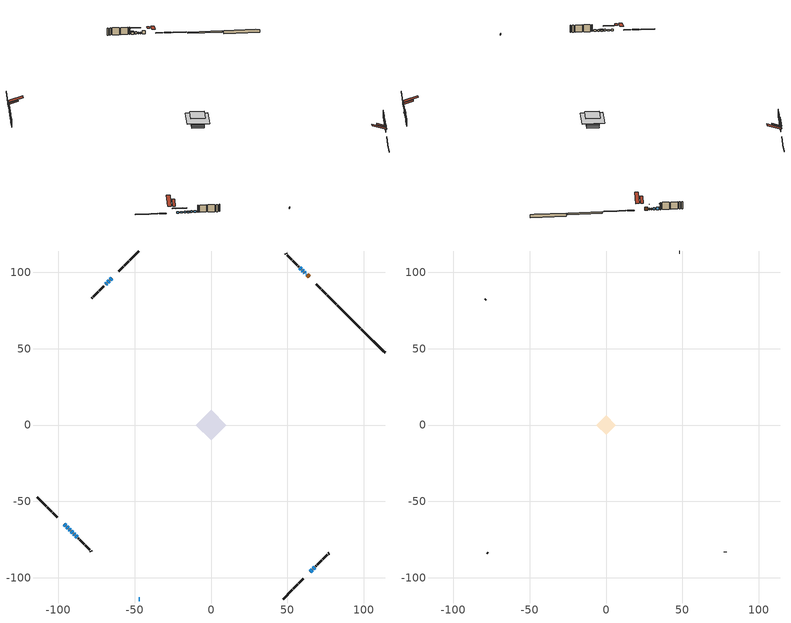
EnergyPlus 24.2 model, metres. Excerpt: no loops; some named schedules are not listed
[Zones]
conditioned space
 floor outside (Floor1 construction): -1.75,0 0,1.75 1.75,0 0,-1.75 z0.36
 floor adiabatic (Floor3 construction): -5.25,0 0,5.25 5.25,0 0,-5.25 z0.36
 floor adiabatic (AdiabaticFloorConstruction): -9.86,0 0,9.86 9.86,0 0,-9.86 z2.8
 floor foundation (Slab1 construction): -5.23,0 0,5.23 5.23,0 0,-5.23 z-1.83
 floor foundation (Slab2 construction): -5.25,0 0,5.25 5.25,0 0,-5.25 z-0.65
 wall outside (RimJoist1 construction): 47.18,-113.9 53.19,-107.89 / -113.9,-47.18 -107.89,-53.19 / -47.18,113.9 -53.19,107.89 / 82.12,78.95 76.11,84.96 z0.36:0.66
 wall outside (RimJoist2 construction): 53.84,-107.23 56.77,-104.31 / -107.23,-53.84 -104.31,-56.77 / -53.84,107.23 -56.77,104.31 / 75.46,85.62 72.53,88.54 z0.36:0.66
 wall outside (RimJoist3 construction): 57.42,-103.65 60.47,-100.6 / -103.65,-57.42 -100.6,-60.47 / -57.42,103.65 -60.47,100.6 / 71.88,89.2 68.83,92.25 z0.36:0.66
 wall outside (AdiabaticWallConstruction 1): 64.18,96.89 62.87,98.21 z0.36:2.39
 wall outside (AdiabaticWallConstruction): 62.21,98.87 62.14,98.93 / -92.74,-68.33 -92.06,-69.02 / -89.78,-71.3 -89.17,-71.91 / -47.18,-113.9 -46.7,-113.9 / 61.49,99.59 61.13,99.95 / -88.51,-72.56 -87.52,-73.55 / -68.17,92.9 -68.82,92.26 z0.36:1.58; -65.12,95.96 -65.96,95.11 z0.36:1.5; 65.12,-95.96 66.21,-94.86 / -94.5,-66.58 -93.4,-67.68 / 66.87,-94.21 67.96,-93.11 / -91.4,-69.67 -90.43,-70.65 z0.36:1.12; -95.96,-65.12 -95.15,-65.93 z0.36:1.28; -66.62,94.46 -67.52,93.56 z0.36:0.69; 60.47,100.6 59.82,101.25 z0.36:1.89; 59.17,101.91 58.09,102.99 z0.36:1.88
 wall outside (Wall1 construction): 68.62,-92.46 68.85,-92.23 / -86.87,-74.21 -86.64,-74.44 / -69.48,91.6 -69.71,91.37 / 57.43,103.64 57.21,103.87 z0.36:5.24
 wall outside (Wall2 construction): 69.51,-91.57 72.44,-88.63 / -85.98,-75.09 -83.05,-78.03 / -70.36,90.71 -73.3,87.78 / 56.55,104.53 53.61,107.46 z0.36:5.24
 wall outside (Wall3 construction): 73.1,-87.98 76.14,-84.93 / -82.39,-78.69 -79.35,-81.73 / -73.96,87.12 -77,84.08 / 52.96,108.12 49.91,111.16 z0.36:5.24
 wall outside (Wall4 construction): 76.8,-84.28 77.26,-83.82 / -78.69,-82.39 -78.23,-82.85 / -77.66,83.42 -78.11,82.96 / 49.26,111.82 48.8,112.28 z0.36:5.24
 wall foundation (FoundationWall1 construction): 98.31,62.77,-1.83 98.31,62.77,0.36 112.34,48.74,0.36 112.34,48.74,0.17 113.9,47.18,0.17 113.9,47.18,-1.83
 wall foundation (FoundationWall2 construction): 97.65,63.43 82.78,78.3 z-0.65:0.23
 window (WindowConstruction 12): 62.21,98.87 62.15,98.93 z0.36:1.58
 window (WindowConstruction 3): -65.12,95.96 -65.96,95.11 z0.36:1.5
 window (WindowConstruction 4): 65.12,-95.96 66.21,-94.86 z0.36:1.12
 window (WindowConstruction 5): -95.96,-65.12 -95.15,-65.93 z0.36:1.27
 window (WindowConstruction 6): -94.49,-66.58 -93.4,-67.68 z0.36:1.12
 window (WindowConstruction 7): -92.74,-68.33 -92.06,-69.02 z0.36:1.58
 window (WindowConstruction 8): 66.87,-94.21 67.96,-93.11 z0.36:1.12
 window (WindowConstruction 9): -91.4,-69.68 -90.43,-70.65 z0.36:1.12
 window (WindowConstruction 10): -89.77,-71.3 -89.17,-71.91 z0.36:1.58
 window (WindowConstruction 11): -47.18,-113.9 -46.7,-113.9 z0.36:1.58
 window (WindowConstruction 15): -66.62,94.46 -67.52,93.56 z0.36:0.69
 window (WindowConstruction 13): 61.49,99.59 61.13,99.95 z0.36:1.58
 window (WindowConstruction 14): -88.51,-72.57 -87.53,-73.55 z0.36:1.58
 window (WindowConstruction): 60.47,100.6 59.83,101.25 z0.36:1.88
 window (WindowConstruction 1): 59.17,101.91 58.09,102.99 z0.36:1.88
 window (WindowConstruction 2): -68.17,92.9 -68.82,92.26 z0.36:1.58
 door (Door): 64.18,96.89 62.87,98.21 z0.36:2.39
 ceiling adiabatic (AdiabaticFloorConstruction): 0,-9.86 9.86,0 0,9.86 -9.86,0 z2.8
 roof outside (Roof2 construction): 64.46,-96.62,5.24 60.51,-92.67,7.1 59.47,-93.71,7.1 63.42,-97.66,5.24; -96.62,-64.46,5.24 -92.67,-60.51,7.1 -93.71,-59.47,7.1 -97.66,-63.42,5.24; -64.46,96.62,5.24 -60.51,92.67,7.1 -59.47,93.71,7.1 -63.42,97.66,5.24; 64.84,96.24,5.24 60.89,92.29,7.1 61.93,91.25,7.1 65.88,95.2,5.24
attic - vented
 floor to conditioned space (Floor2 construction Reversed): -6.36,0 0,6.36 6.36,0 0,-6.36 z5.24
 wall outside (Wall5 construction): 77.92,-83.16 78.22,-82.86 / -77.57,-83.5 -77.27,-83.81 / -78.77,82.31 -79.08,82 / 48.14,112.94 47.84,113.24 z0.36:5.24
 roof outside (Roof1 construction): 62.76,-98.31,5.24 56.57,-92.12,8.16 54.94,-93.75,8.16 61.13,-99.95,5.24; -98.31,-62.76,5.24 -92.12,-56.57,8.16 -93.75,-54.94,8.16 -99.95,-61.13,5.24; -62.76,98.31,5.24 -56.57,92.12,8.16 -54.94,93.75,8.16 -61.13,99.95,5.24; 66.54,94.54,5.24 60.34,88.34,8.16 61.98,86.71,8.16 68.17,92.91,5.24
shading: -67.83,93.25 -63.25,97.83 -63.54,98.12 -68.12,93.54 z4.14; 68.08,-93 63.25,-97.83 63.54,-98.12 68.37,-93.29 z3.76; -93.28,-67.79 -97.83,-63.25 -98.12,-63.54 -93.58,-68.08 z3.91; -91.53,-69.54 -96.36,-64.72 -96.65,-65.01 -91.82,-69.83 z3.76; 68.11,-92.97 66.73,-94.35 67.02,-94.64 68.4,-93.26 z1.32; -90.29,-70.79 -91.54,-69.53 -91.83,-69.82 -90.58,-71.08 z1.32; -71.11,89.97 -63.03,98.05 -63.32,98.34 -71.4,90.26 z5.77; 57.96,103.12 62.34,98.74 62.63,99.03 58.25,103.41 z4.52; 57.95,103.13 59.31,101.77 59.6,102.06 58.24,103.42 z2.09; -70.69,90.39 -66.31,94.77 -66.6,95.06 -70.98,90.68 z4.22
[Building]
Building 1: Terrain=Suburbs
[Site:Location]
Edmonton Intl AP_AB: Latitude {deg}=53.31; Longitude {deg}=-113.58; Time Zone {hr}=-7; Elevation {m}=723; Keep Site Location Information=Yes
[Site:GroundTemperature:Shallow]
-1.56185, -3.61833, -3.78302, -2.80711, 1.11059, 5.01004, 8.39065, 10.5322, 10.7141, 8.97234, 5.67794, 1.89811
[Site:WaterMainsTemperature]
Calculation Method=Schedule; Temperature Schedule=mains temperature schedule
[Material] Roughness=Rough; Thermal Absorptance=0.9
Name | Thickness {m} | Conductivity {W/m-K} | Density {kg/m3} | Specific Heat {J/kg-K} | Solar Absorptance | Visible Absorptance
asphalt or fiberglass shingles | 0.00635 | 0.162714 | 1121.4 | 1465.45 | 0.4 | 0.4
ceiling loosefill ins | 0.169333 | 0.0480833 | 16.02 | 1046.75 | 0.7 | 0.7
ceiling stud and cavity | 0.1397 | 0.554794 | 65.682 | 1177.47 | 0.7 | 0.7
concrete 4.0 in. | 0.1016 | 1.803125 | 2242.8 | 837.4 | 0.7 | 0.7
concrete 8.0 in. | 0.2032 | 1.803125 | 2242.8 | 837.4 | 0.7 | 0.7
door material | 0.04445 | 0.053851 | 512.64 | 1214.23 | 0.7 | 0.7
exterior vertical ins | 0.0457286 | 0.029427 | 32.04 | 1214.23 | 0.7 | 0.7
exterior vertical ins 1 | 0.00139922 | 0.029427 | 32.04 | 1214.23 | 0.7 | 0.7
floor covering | 0.0127 | 0.0433444 | 54.468 | 1339.84 | 0.6 | 0.6
floor covering 1 | 0.0127 | 9.015625 | 54.468 | 1339.84 | 0.6 | 0.6
floor rigid ins; roof rigid ins | 0.051816 | 0.029427 | 32.04 | 1214.23 | 0.7 | 0.7
floor rigid ins 1; wall rigid ins | 0.512978 | 0.029427 | 32.04 | 1214.23 | 0.7 | 0.7
floor stud and cavity | 0.1397 | 0.102213 | 92.3553 | 1139.71 | 0.7 | 0.7
floor stud and cavity 1 | 0.0889 | 0.305614 | 50.32683 | 1063.81 | 0.7 | 0.7
floor stud and cavity 2 | 0.1397 | 1.75129 | 37.0049 | 1207.88 | 0.7 | 0.7
furniture material conditioned space 1 | 0.1524 | 0.115458 | 640.8 | 1214.23 | 0.6 | 0.6
gypsum board | 0.0127 | 0.160291 | 801 | 837.4 | 0.6 | 0.6
gypsum board 1 | 0.0127 | 0.160291 | 801 | 837.4 | 0.7 | 0.7
osb sheathing 0.5 in. | 0.0127 | 0.115458 | 512.64 | 1214.23 | 0.7 | 0.7
osb sheathing 0.75 in. | 0.01905 | 0.115458 | 512.64 | 1214.23 | 0.7 | 0.7
osb sheathing 2.0 in. | 0.0508 | 0.115458 | 512.64 | 1214.23 | 0.7 | 0.7
rim joist stud and cavity | 0.0508 | 0.0314757 | 125.044 | 1163.47 | 0.6 | 0.6
rim joist stud and cavity 1 | 0.0508 | 0.312044 | 50.32683 | 1063.81 | 0.6 | 0.6
roof stud and cavity | 0.2032 | 0.171526 | 78.34581 | 1123.46 | 0.7 | 0.7
wall stud and cavity | 0.1397 | 0.108982 | 139.0536 | 1170.24 | 0.7 | 0.7
wall stud and cavity 1 | 0.1397 | 0.100302 | 139.0536 | 1170.24 | 0.7 | 0.7
wall stud and cavity 2 | 0.1397 | 0.100556 | 139.0536 | 1170.24 | 0.7 | 0.7
wall stud and cavity 3 | 0.1397 | 0.116332 | 139.0536 | 1170.24 | 0.7 | 0.7
wall stud and cavity 4 | 0.0889 | 6.1454 | 50.32683 | 1063.81 | 0.6 | 0.6
wall stud and cavity 5 | 0.0889 | 0.380278 | 52.3479 | 1209.89 | 0.7 | 0.7
wall stud and cavity 6 | 0.0889 | 0.391764 | 83.0341 | 1211.67 | 0.7 | 0.7
wood siding | 0.0254 | 0.102417 | 544.68 | 1172.36 | 0.4 | 0.4
wood siding 1 | 0.00254 | 0.102417 | 544.68 | 1172.36 | 0.4 | 0.4
wood siding 2; wood siding 3; wood siding 4 | 0.0254 | 0.102417 | 544.68 | 1172.36 | 0.7 | 0.7
[WindowMaterial:SimpleGlazingSystem]
Name | U-Factor {W/m2-K} | Solar Heat Gain Coefficient
WindowMaterial | 2.24281 | 0.4
WindowMaterial 1 | 1.97083 | 0.45
WindowMaterial 10 | 3.310274 | 0.62
WindowMaterial 11 | 7.73968 | 0.66
WindowMaterial 2 | 2.26155 | 0.39
WindowMaterial 3 | 2.989467 | 0.56
WindowMaterial 4 | 2.98833 | 0.55
WindowMaterial 5 | 3.00196 | 0.53
WindowMaterial 6 | 2.99685 | 0.53
WindowMaterial 7 | 3.05136 | 0.46
WindowMaterial 8 | 3.273367 | 0.4
WindowMaterial 9 | 3.32901 | 0.54
[Construction]
AdiabaticFloorConstruction: floor stud and cavity 2, floor rigid ins 1, osb sheathing 0.75 in., floor covering
AdiabaticWallConstruction: wood siding 3, wall rigid ins, wall stud and cavity 5, gypsum board
AdiabaticWallConstruction 1: wood siding 4, wall rigid ins, wall stud and cavity 5, gypsum board
Door: door material
Floor1 construction: floor stud and cavity, floor rigid ins, osb sheathing 0.75 in., floor covering
Floor2 construction Reversed: gypsum board, ceiling stud and cavity, ceiling loosefill ins
Floor3 construction: floor stud and cavity 1, floor covering 1
FoundationWall1 construction; FoundationWall2 construction: concrete 8.0 in., gypsum board 1
furniture construction conditioned space 1: furniture material conditioned space 1
PartitionWallConstruction: gypsum board, wall stud and cavity 6, gypsum board
RimJoist1 construction; RimJoist2 construction: wood siding 2, osb sheathing 2.0 in., rim joist stud and cavity
RimJoist3 construction: wood siding 2, rim joist stud and cavity 1
Roof1 construction: asphalt or fiberglass shingles
Roof2 construction: asphalt or fiberglass shingles, roof rigid ins, osb sheathing 0.75 in., roof stud and cavity, gypsum board
Slab1 construction; Slab2 construction: concrete 4.0 in.
Wall1 construction: wood siding, osb sheathing 0.5 in., wall stud and cavity, gypsum board
Wall2 construction: wood siding, osb sheathing 0.5 in., wall stud and cavity 1, gypsum board
Wall3 construction: wood siding, osb sheathing 0.5 in., wall stud and cavity 2, gypsum board
Wall4 construction: wood siding, osb sheathing 0.5 in., wall stud and cavity 3, gypsum board
Wall5 construction: wood siding 1, wall stud and cavity 4
WindowConstruction: WindowMaterial
WindowConstruction 1: WindowMaterial 1
WindowConstruction 10; WindowConstruction 9: WindowMaterial 6
WindowConstruction 11: WindowMaterial 7
WindowConstruction 12: WindowMaterial 8
WindowConstruction 13: WindowMaterial 9
WindowConstruction 14: WindowMaterial 10
WindowConstruction 15: WindowMaterial 11
WindowConstruction 2: WindowMaterial 2
WindowConstruction 3: WindowMaterial 3
WindowConstruction 4; WindowConstruction 6; WindowConstruction 7; WindowConstruction 8: WindowMaterial 4
WindowConstruction 5: WindowMaterial 5
[Zone] Multiplier=1; Part of Total Floor Area=Yes
Name | Volume {m3}
attic - vented | 38.3505
conditioned space | 644.3
[Space]
Name | Zone | Volume {m3}
attic - vented 1 | attic - vented | 38.3505
conditioned space 1 | conditioned space | 644.3
[ZoneInfiltration:EffectiveLeakageArea]
infil attic - vented 1: Zone or Space=attic - vented 1; Schedule=Always On Discrete; Effective Air Leakage Area {cm2}=2813.91; Stack Coefficient=0.00054219; Wind Coefficient=1.57324e-05
[ZoneMixing]
whole house fan mix: Zone or Space=attic - vented; Schedule=Always On Continuous; Design Flow Rate Calculation Method=Flow/Zone; Design Flow Rate {m3/s}=0; Source Zone or Space=conditioned space
[SurfaceProperty:ExposedFoundationPerimeter] Exposed Perimeter Calculation Method=TotalExposedPerimeter
Name | Total Exposed Perimeter {m}
Slab1 | 22.049
Slab2 | 21.031
[InternalMass] Zone or ZoneList=conditioned space; Space or SpaceList=conditioned space 1
Name | Construction | Surface Area {m2}
furniture mass conditioned space 1 | furniture construction conditioned space 1 | 146.3
partition wall mass | PartitionWallConstruction | 310.57
[Lights]
interior lighting: Zone or ZoneList or Space or SpaceList=conditioned space 1; Schedule=interior lighting schedule; Design Level Calculation Method=LightingLevel; Lighting Level {W}=343.2; Return Air Fraction=0; Fraction Radiant=0.6; Fraction Visible=0.2; Fraction Replaceable=1
[People]
occupants: Zone or ZoneList or Space or SpaceList=conditioned space 1; Number of People Schedule=occupants schedule; Number of People Calculation Method=People; Number of People=3; Fraction Radiant=0.314171; Sensible Heat Fraction=0.56303; Activity Level Schedule=occupants activity schedule; Carbon Dioxide Generation Rate {m3/s-W}=0; Enable ASHRAE 55 Comfort Warnings=No; Mean Radiant Temperature Calculation Type=EnclosureAveraged
[ElectricEquipment] Zone or ZoneList or Space or SpaceList=conditioned space 1; Design Level Calculation Method=EquipmentLevel
Name | Schedule | Design Level {W} | Fraction Latent | Fraction Radiant | Fraction Lost
clothes dryer | clothes dryer schedule | 140.772 | 0.015 | 0.081 | 0.85
clothes washer | clothes washer schedule | 32.1985 | 0.03 | 0.162 | 0.7
cooking range | cooking range schedule | 215.147 | 0.08 | 0.432 | 0.2
dishwasher | dishwasher schedule | 66.8632 | 0.3 | 0.18 | 0.4
fridge | fridge schedule | 72.9452 | 0 | 0.6 | 0
mech vent bath fan 0 | mech vent bath fan 0 schedule | 50.2 | 0 | 0 | 1
mech vent bath fan 1 | mech vent bath fan 1 schedule | 50.2 | 0 | 0 | 1
mech vent house fan | mech vent house fan schedule | 0 | 0 | 0 | 1
mech vent house fan cfis | mech vent house fan cfis schedule | 0 | 0 | 0 | 0
mech vent range fan 0 | mech vent range fan 0 schedule | 57 | 0 | 0 | 1
misc plug loads | misc plug loads schedule | 494.7 | 0.045 | 0.513 | 0.1
whole house fan | Always On Discrete | 0 | 0 | 0 | 1
[OtherEquipment] Zone or ZoneList or Space or SpaceList=conditioned space 1; Design Level Calculation Method=EquipmentLevel
Name | Fuel Type | Schedule | Design Level {W} | Fraction Latent | Fraction Radiant | Fraction Lost
clothes dryer 1 | Electricity | clothes dryer schedule | 0 | 0.015 | 0.081 | 0.85
cooking range 1 | Electricity | cooking range schedule | 0 | 0.08 | 0.432 | 0.2
general water use latent | None | general water use schedule | 62.594 | 1 | 0 | 0
general water use sensible | None | general water use schedule | -61.6891 | 0 | 0.6 | 0
mech vent house fan latent load | None | Always On Discrete | 0 | 1 | 0 | 0
mech vent house fan sensible load | None | Always On Discrete | 0 | 0 | 0 | 0
water heater energy adjustment1 | NaturalGas | Always On Discrete | 0.01 | 0 | 0 | 1
[ZoneInfiltration:DesignFlowRate] Zone or ZoneList or Space or SpaceList=conditioned space 1; Schedule=Always On Discrete; Design Flow Rate Calculation Method=Flow/Zone; Design Flow Rate {m3/s}=0
infil flow; natural vent flow; whole house fan flow
[Foundation:Kiva] Initial Indoor Air Temperature {C}=18; Wall Depth Below Slab {m}=0.2032; Custom Block X Position 1 {m}=0.2159; Custom Block Z Position 1 {m}=0
Name | Wall Height Above Grade {m} | Custom Block Material Name 1 | Custom Block Depth 1 {m}
Foundation Kiva 1 | 0.359999 | exterior vertical ins | 2.189988
Foundation Kiva 2 | 0.230002 | exterior vertical ins 1 | 0.879988
[Foundation:Kiva:Settings]
Soil Conductivity {W/m-K}=0.849921; Soil Density {kg/m3}=1842.3; Soil Specific Heat {J/kg-K}=418.7; Ground Solar Absorptivity=0.9; Ground Thermal Absorptivity=0.9; Ground Surface Roughness {m}=0.03; Far-Field Width {m}=40; Deep-Ground Boundary Condition=ZeroFlux; Deep-Ground Depth {m}=40; Minimum Cell Dimension {m}=0.2; Maximum Cell Growth Coefficient=3; Simulation Timestep=Timestep
[Exterior:Lights]
exterior lighting: Schedule=exterior lighting schedule; Design Level {W}=75.6
[Schedule:Constant]
Name | Hourly Value
Always On Continuous; mech vent house fan schedule; mech vent house fan cfis schedule; Always On Discrete | 1
occupants activity schedule | 117.228
fridge schedule | 0
[Schedule:Week:Daily]
interior lighting schedule Week Rule - Jan1-Jan27: interior lighting schedule day, interior lighting schedule day, interior lighting schedule day, interior lighting schedule day, interior lighting schedule day, interior lighting schedule day, interior lighting schedule day, interior lighting schedule default day, interior lighting schedule default day, interior lighting schedule default day, interior lighting schedule default day, interior lighting schedule default day
interior lighting schedule Week Rule - Jan28-Feb3: interior lighting schedule day, interior lighting schedule day, interior lighting schedule day, interior lighting schedule day, interior lighting schedule day 1, interior lighting schedule day 1, interior lighting schedule day 1, interior lighting schedule default day, interior lighting schedule default day, interior lighting schedule default day, interior lighting schedule default day, interior lighting schedule default day
interior lighting schedule Week Rule - Feb4-Feb24: interior lighting schedule day 1, interior lighting schedule day 1, interior lighting schedule day 1, interior lighting schedule day 1, interior lighting schedule day 1, interior lighting schedule day 1, interior lighting schedule day 1, interior lighting schedule default day, interior lighting schedule default day, interior lighting schedule default day, interior lighting schedule default day, interior lighting schedule default day
interior lighting schedule Week Rule - Feb25-Mar3: interior lighting schedule day 1, interior lighting schedule day 1, interior lighting schedule day 1, interior lighting schedule day 1, interior lighting schedule day 2, interior lighting schedule day 2, interior lighting schedule day 2, interior lighting schedule default day, interior lighting schedule default day, interior lighting schedule default day, interior lighting schedule default day, interior lighting schedule default day
interior lighting schedule Week Rule - Mar4-Mar31: interior lighting schedule day 2, interior lighting schedule day 2, interior lighting schedule day 2, interior lighting schedule day 2, interior lighting schedule day 2, interior lighting schedule day 2, interior lighting schedule day 2, interior lighting schedule default day, interior lighting schedule default day, interior lighting schedule default day, interior lighting schedule default day, interior lighting schedule default day
interior lighting schedule Week Rule - Apr1-Apr28: interior lighting schedule day 3, interior lighting schedule day 3, interior lighting schedule day 3, interior lighting schedule day 3, interior lighting schedule day 3, interior lighting schedule day 3, interior lighting schedule day 3, interior lighting schedule default day, interior lighting schedule default day, interior lighting schedule default day, interior lighting schedule default day, interior lighting schedule default day
interior lighting schedule Week Rule - Apr29-May5: interior lighting schedule day 3, interior lighting schedule day 3, interior lighting schedule day 4, interior lighting schedule day 4, interior lighting schedule day 4, interior lighting schedule day 4, interior lighting schedule day 4, interior lighting schedule default day, interior lighting schedule default day, interior lighting schedule default day, interior lighting schedule default day, interior lighting schedule default day
interior lighting schedule Week Rule - May6-May26: interior lighting schedule day 4, interior lighting schedule day 4, interior lighting schedule day 4, interior lighting schedule day 4, interior lighting schedule day 4, interior lighting schedule day 4, interior lighting schedule day 4, interior lighting schedule default day, interior lighting schedule default day, interior lighting schedule default day, interior lighting schedule default day, interior lighting schedule default day
interior lighting schedule Week Rule - May27-Jun2: interior lighting schedule day 4, interior lighting schedule day 4, interior lighting schedule day 4, interior lighting schedule day 4, interior lighting schedule day 4, interior lighting schedule day 5, interior lighting schedule day 5, interior lighting schedule default day, interior lighting schedule default day, interior lighting schedule default day, interior lighting schedule default day, interior lighting schedule default day
interior lighting schedule Week Rule - Jun3-Jun30: interior lighting schedule day 5, interior lighting schedule day 5, interior lighting schedule day 5, interior lighting schedule day 5, interior lighting schedule day 5, interior lighting schedule day 5, interior lighting schedule day 5, interior lighting schedule default day, interior lighting schedule default day, interior lighting schedule default day, interior lighting schedule default day, interior lighting schedule default day
interior lighting schedule Week Rule - Jul1-Jul28: interior lighting schedule day 6, interior lighting schedule day 6, interior lighting schedule day 6, interior lighting schedule day 6, interior lighting schedule day 6, interior lighting schedule day 6, interior lighting schedule day 6, interior lighting schedule default day, interior lighting schedule default day, interior lighting schedule default day, interior lighting schedule default day, interior lighting schedule default day
interior lighting schedule Week Rule - Jul29-Aug4: interior lighting schedule day 6, interior lighting schedule day 6, interior lighting schedule day 6, interior lighting schedule day 7, interior lighting schedule day 7, interior lighting schedule day 7, interior lighting schedule day 7, interior lighting schedule default day, interior lighting schedule default day, interior lighting schedule default day, interior lighting schedule default day, interior lighting schedule default day
interior lighting schedule Week Rule - Aug5-Aug25: interior lighting schedule day 7, interior lighting schedule day 7, interior lighting schedule day 7, interior lighting schedule day 7, interior lighting schedule day 7, interior lighting schedule day 7, interior lighting schedule day 7, interior lighting schedule default day, interior lighting schedule default day, interior lighting schedule default day, interior lighting schedule default day, interior lighting schedule default day
interior lighting schedule Week Rule - Aug26-Sep1: interior lighting schedule day 7, interior lighting schedule day 7, interior lighting schedule day 7, interior lighting schedule day 7, interior lighting schedule day 7, interior lighting schedule day 7, interior lighting schedule day 8, interior lighting schedule default day, interior lighting schedule default day, interior lighting schedule default day, interior lighting schedule default day, interior lighting schedule default day
interior lighting schedule Week Rule - Sep2-Sep29: interior lighting schedule day 8, interior lighting schedule day 8, interior lighting schedule day 8, interior lighting schedule day 8, interior lighting schedule day 8, interior lighting schedule day 8, interior lighting schedule day 8, interior lighting schedule default day, interior lighting schedule default day, interior lighting schedule default day, interior lighting schedule default day, interior lighting schedule default day
interior lighting schedule Week Rule - Sep30-Oct6: interior lighting schedule day 8, interior lighting schedule day 9, interior lighting schedule day 9, interior lighting schedule day 9, interior lighting schedule day 9, interior lighting schedule day 9, interior lighting schedule day 9, interior lighting schedule default day, interior lighting schedule default day, interior lighting schedule default day, interior lighting schedule default day, interior lighting schedule default day
interior lighting schedule Week Rule - Oct7-Oct27: interior lighting schedule day 9, interior lighting schedule day 9, interior lighting schedule day 9, interior lighting schedule day 9, interior lighting schedule day 9, interior lighting schedule day 9, interior lighting schedule day 9, interior lighting schedule default day, interior lighting schedule default day, interior lighting schedule default day, interior lighting schedule default day, interior lighting schedule default day
interior lighting schedule Week Rule - Oct28-Nov3: interior lighting schedule day 9, interior lighting schedule day 9, interior lighting schedule day 9, interior lighting schedule day 9, interior lighting schedule day 10, interior lighting schedule day 10, interior lighting schedule day 10, interior lighting schedule default day, interior lighting schedule default day, interior lighting schedule default day, interior lighting schedule default day, interior lighting schedule default day
interior lighting schedule Week Rule - Nov4-Nov24: interior lighting schedule day 10, interior lighting schedule day 10, interior lighting schedule day 10, interior lighting schedule day 10, interior lighting schedule day 10, interior lighting schedule day 10, interior lighting schedule day 10, interior lighting schedule default day, interior lighting schedule default day, interior lighting schedule default day, interior lighting schedule default day, interior lighting schedule default day
interior lighting schedule Week Rule - Nov25-Dec1: interior lighting schedule day 10, interior lighting schedule day 10, interior lighting schedule day 10, interior lighting schedule day 10, interior lighting schedule day 10, interior lighting schedule day 10, interior lighting schedule day 11, interior lighting schedule default day, interior lighting schedule default day, interior lighting schedule default day, interior lighting schedule default day, interior lighting schedule default day
interior lighting schedule Week Rule - Dec2-Dec31: interior lighting schedule day 11, interior lighting schedule day 11, interior lighting schedule day 11, interior lighting schedule day 11, interior lighting schedule day 11, interior lighting schedule day 11, interior lighting schedule day 11, interior lighting schedule default day, interior lighting schedule default day, interior lighting schedule default day, interior lighting schedule default day, interior lighting schedule default day
occupants schedule Week Rule - Jan1-Dec31: occupants schedule day, occupants schedule day, occupants schedule day, occupants schedule day, occupants schedule day, occupants schedule day, occupants schedule day, occupants schedule default day, occupants schedule default day, occupants schedule default day, occupants schedule default day, occupants schedule default day
clothes dryer schedule Week Rule - Jan1-Dec31: clothes dryer schedule day, clothes dryer schedule day, clothes dryer schedule day, clothes dryer schedule day, clothes dryer schedule day, clothes dryer schedule day, clothes dryer schedule day, clothes dryer schedule default day, clothes dryer schedule default day, clothes dryer schedule default day, clothes dryer schedule default day, clothes dryer schedule default day
clothes washer schedule Week Rule - Jan1-Dec31: clothes washer schedule day, clothes washer schedule day, clothes washer schedule day, clothes washer schedule day, clothes washer schedule day, clothes washer schedule day, clothes washer schedule day, clothes washer schedule default day, clothes washer schedule default day, clothes washer schedule default day, clothes washer schedule default day, clothes washer schedule default day
cooking range schedule Week Rule - Jan1-Dec31: cooking range schedule day, cooking range schedule day, cooking range schedule day, cooking range schedule day, cooking range schedule day, cooking range schedule day, cooking range schedule day, cooking range schedule default day, cooking range schedule default day, cooking range schedule default day, cooking range schedule default day, cooking range schedule default day
dishwasher schedule Week Rule - Jan1-Dec31: dishwasher schedule day, dishwasher schedule day, dishwasher schedule day, dishwasher schedule day, dishwasher schedule day, dishwasher schedule day, dishwasher schedule day, dishwasher schedule default day, dishwasher schedule default day, dishwasher schedule default day, dishwasher schedule default day, dishwasher schedule default day
mech vent bath fan 0 schedule Week Rule - Jan1-Dec31: mech vent bath fan 0 schedule day, mech vent bath fan 0 schedule day, mech vent bath fan 0 schedule day, mech vent bath fan 0 schedule day, mech vent bath fan 0 schedule day, mech vent bath fan 0 schedule day, mech vent bath fan 0 schedule day, mech vent bath fan 0 schedule default day, mech vent bath fan 0 schedule default day, mech vent bath fan 0 schedule default day, mech vent bath fan 0 schedule default day, mech vent bath fan 0 schedule default day
mech vent bath fan 1 schedule Week Rule - Jan1-Dec31: mech vent bath fan 1 schedule day, mech vent bath fan 1 schedule day, mech vent bath fan 1 schedule day, mech vent bath fan 1 schedule day, mech vent bath fan 1 schedule day, mech vent bath fan 1 schedule day, mech vent bath fan 1 schedule day, mech vent bath fan 1 schedule default day, mech vent bath fan 1 schedule default day, mech vent bath fan 1 schedule default day, mech vent bath fan 1 schedule default day, mech vent bath fan 1 schedule default day
mech vent range fan 0 schedule Week Rule - Jan1-Dec31: mech vent range fan 0 schedule day, mech vent range fan 0 schedule day, mech vent range fan 0 schedule day, mech vent range fan 0 schedule day, mech vent range fan 0 schedule day, mech vent range fan 0 schedule day, mech vent range fan 0 schedule day, mech vent range fan 0 schedule default day, mech vent range fan 0 schedule default day, mech vent range fan 0 schedule default day, mech vent range fan 0 schedule default day, mech vent range fan 0 schedule default day
misc plug loads schedule Week Rule - Jan1-Dec31: misc plug loads schedule day, misc plug loads schedule day, misc plug loads schedule day, misc plug loads schedule day, misc plug loads schedule day, misc plug loads schedule day, misc plug loads schedule day, misc plug loads schedule default day, misc plug loads schedule default day, misc plug loads schedule default day, misc plug loads schedule default day, misc plug loads schedule default day
general water use schedule Week Rule - Jan1-Dec31: general water use schedule day, general water use schedule day, general water use schedule day, general water use schedule day, general water use schedule day, general water use schedule day, general water use schedule day, general water use schedule default day, general water use schedule default day, general water use schedule default day, general water use schedule default day, general water use schedule default day
exterior lighting schedule Week Rule - Jan1-Jan27: exterior lighting schedule day, exterior lighting schedule day, exterior lighting schedule day, exterior lighting schedule day, exterior lighting schedule day, exterior lighting schedule day, exterior lighting schedule day, exterior lighting schedule default day, exterior lighting schedule default day, exterior lighting schedule default day, exterior lighting schedule default day, exterior lighting schedule default day
exterior lighting schedule Week Rule - Jan28-Feb3: exterior lighting schedule day, exterior lighting schedule day, exterior lighting schedule day, exterior lighting schedule day, exterior lighting schedule day 1, exterior lighting schedule day 1, exterior lighting schedule day 1, exterior lighting schedule default day, exterior lighting schedule default day, exterior lighting schedule default day, exterior lighting schedule default day, exterior lighting schedule default day
exterior lighting schedule Week Rule - Feb4-Feb24: exterior lighting schedule day 1, exterior lighting schedule day 1, exterior lighting schedule day 1, exterior lighting schedule day 1, exterior lighting schedule day 1, exterior lighting schedule day 1, exterior lighting schedule day 1, exterior lighting schedule default day, exterior lighting schedule default day, exterior lighting schedule default day, exterior lighting schedule default day, exterior lighting schedule default day
exterior lighting schedule Week Rule - Feb25-Mar3: exterior lighting schedule day 1, exterior lighting schedule day 1, exterior lighting schedule day 1, exterior lighting schedule day 1, exterior lighting schedule day 2, exterior lighting schedule day 2, exterior lighting schedule day 2, exterior lighting schedule default day, exterior lighting schedule default day, exterior lighting schedule default day, exterior lighting schedule default day, exterior lighting schedule default day
exterior lighting schedule Week Rule - Mar4-Mar31: exterior lighting schedule day 2, exterior lighting schedule day 2, exterior lighting schedule day 2, exterior lighting schedule day 2, exterior lighting schedule day 2, exterior lighting schedule day 2, exterior lighting schedule day 2, exterior lighting schedule default day, exterior lighting schedule default day, exterior lighting schedule default day, exterior lighting schedule default day, exterior lighting schedule default day
exterior lighting schedule Week Rule - Apr1-Apr28: exterior lighting schedule day 3, exterior lighting schedule day 3, exterior lighting schedule day 3, exterior lighting schedule day 3, exterior lighting schedule day 3, exterior lighting schedule day 3, exterior lighting schedule day 3, exterior lighting schedule default day, exterior lighting schedule default day, exterior lighting schedule default day, exterior lighting schedule default day, exterior lighting schedule default day
[Schedule:Year]
interior lighting schedule: interior lighting schedule Week Rule - Jan1-Jan27, 1, 1, 1, 27, interior lighting schedule Week Rule - Jan28-Feb3, 1, 28, 2, 3, interior lighting schedule Week Rule - Feb4-Feb24, 2, 4, 2, 24, interior lighting schedule Week Rule - Feb25-Mar3, 2, 25, 3, 3, interior lighting schedule Week Rule - Mar4-Mar31, 3, 4, 3, 31, interior lighting schedule Week Rule - Apr1-Apr28, 4, 1, 4, 28, interior lighting schedule Week Rule - Apr29-May5, 4, 29, 5, 5, interior lighting schedule Week Rule - May6-May26, 5, 6, 5, 26, interior lighting schedule Week Rule - May27-Jun2, 5, 27, 6, 2, interior lighting schedule Week Rule - Jun3-Jun30, 6, 3, 6, 30, interior lighting schedule Week Rule - Jul1-Jul28, 7, 1, 7, 28, interior lighting schedule Week Rule - Jul29-Aug4, 7, 29, 8, 4, interior lighting schedule Week Rule - Aug5-Aug25, 8, 5, 8, 25, interior lighting schedule Week Rule - Aug26-Sep1, 8, 26, 9, 1, interior lighting schedule Week Rule - Sep2-Sep29, 9, 2, 9, 29, interior lighting schedule Week Rule - Sep30-Oct6, 9, 30, 10, 6, interior lighting schedule Week Rule - Oct7-Oct27, 10, 7, 10, 27, interior lighting schedule Week Rule - Oct28-Nov3, 10, 28, 11, 3, interior lighting schedule Week Rule - Nov4-Nov24, 11, 4, 11, 24, interior lighting schedule Week Rule - Nov25-Dec1, 11, 25, 12, 1, interior lighting schedule Week Rule - Dec2-Dec31, 12, 2, 12, 31
occupants schedule: occupants schedule Week Rule - Jan1-Dec31, 1, 1, 12, 31
clothes dryer schedule: clothes dryer schedule Week Rule - Jan1-Dec31, 1, 1, 12, 31
clothes washer schedule: clothes washer schedule Week Rule - Jan1-Dec31, 1, 1, 12, 31
cooking range schedule: cooking range schedule Week Rule - Jan1-Dec31, 1, 1, 12, 31
dishwasher schedule: dishwasher schedule Week Rule - Jan1-Dec31, 1, 1, 12, 31
mech vent bath fan 0 schedule: mech vent bath fan 0 schedule Week Rule - Jan1-Dec31, 1, 1, 12, 31
mech vent bath fan 1 schedule: mech vent bath fan 1 schedule Week Rule - Jan1-Dec31, 1, 1, 12, 31
mech vent range fan 0 schedule: mech vent range fan 0 schedule Week Rule - Jan1-Dec31, 1, 1, 12, 31
misc plug loads schedule: misc plug loads schedule Week Rule - Jan1-Dec31, 1, 1, 12, 31
general water use schedule: general water use schedule Week Rule - Jan1-Dec31, 1, 1, 12, 31
exterior lighting schedule: exterior lighting schedule Week Rule - Jan1-Jan27, 1, 1, 1, 27, exterior lighting schedule Week Rule - Jan28-Feb3, 1, 28, 2, 3, exterior lighting schedule Week Rule - Feb4-Feb24, 2, 4, 2, 24, exterior lighting schedule Week Rule - Feb25-Mar3, 2, 25, 3, 3, exterior lighting schedule Week Rule - Mar4-Mar31, 3, 4, 3, 31, exterior lighting schedule Week Rule - Apr1-Apr28, 4, 1, 4, 28, exterior lighting schedule Week Rule - Apr29-May5, 4, 29, 5, 5, exterior lighting schedule Week Rule - May6-May26, 5, 6, 5, 26, exterior lighting schedule Week Rule - May27-Jun2, 5, 27, 6, 2, exterior lighting schedule Week Rule - Jun3-Jun30, 6, 3, 6, 30, exterior lighting schedule Week Rule - Jul1-Jul28, 7, 1, 7, 28, exterior lighting schedule Week Rule - Jul29-Aug4, 7, 29, 8, 4, exterior lighting schedule Week Rule - Aug5-Aug25, 8, 5, 8, 25, exterior lighting schedule Week Rule - Aug26-Sep1, 8, 26, 9, 1, exterior lighting schedule Week Rule - Sep2-Sep29, 9, 2, 9, 29, exterior lighting schedule Week Rule - Sep30-Oct6, 9, 30, 10, 6, exterior lighting schedule Week Rule - Oct7-Oct27, 10, 7, 10, 27, exterior lighting schedule Week Rule - Oct28-Nov3, 10, 28, 11, 3, exterior lighting schedule Week Rule - Nov4-Nov24, 11, 4, 11, 24, exterior lighting schedule Week Rule - Nov25-Dec1, 11, 25, 12, 1, exterior lighting schedule Week Rule - Dec2-Dec31, 12, 2, 12, 31
[Schedule:Compact]
mains temperature schedule: Through: 01/01, For: AllDays, Until: 24:00, 3.97167, Through: 01/02, For: AllDays, Until: 24:00, 3.90778, Through: 01/03, For: AllDays, Until: 24:00, 3.84556, Through: 01/04, For: AllDays, Until: 24:00, 3.78389, Through: 01/05, For: AllDays, Until: 24:00, 3.72278, Through: 01/06, For: AllDays, Until: 24:00, 3.66278, Through: 01/07, For: AllDays, Until: 24:00, 3.60389, Through: 01/08, For: AllDays, Until: 24:00, 3.54556, Through: 01/09, For: AllDays, Until: 24:00, 3.48833, Through: 01/10, For: AllDays, Until: 24:00, 3.43167, Through: 01/11, For: AllDays, Until: 24:00, 3.37611, Through: 01/12, For: AllDays, Until: 24:00, 3.32167, Through: 01/13, For: AllDays, Until: 24:00, 3.26833, Through: 01/14, For: AllDays, Until: 24:00, 3.21556, Through: 01/15, For: AllDays, Until: 24:00, 3.16444, Through: 01/16, For: AllDays, Until: 24:00, 3.11389, Through: 01/17, For: AllDays, Until: 24:00, 3.06444, Through: 01/18, For: AllDays, Until: 24:00, 3.01611, Through: 01/19, For: AllDays, Until: 24:00, 2.96889, Through: 01/20, For: AllDays, Until: 24:00, 2.92278, Through: 01/21, For: AllDays, Until: 24:00, 2.87722, Through: 01/22, For: AllDays, Until: 24:00, 2.83333, Through: 01/23, For: AllDays, Until: 24:00, 2.79056, Through: 01/24, For: AllDays, Until: 24:00, 2.74889, Through: 01/25, For: AllDays, Until: 24:00, 2.70833, Through: 01/26, For: AllDays, Until: 24:00, 2.66889, Through: 01/27, For: AllDays, Until: 24:00, 2.63056, Through: 01/28, For: AllDays, Until: 24:00, 2.59333, Through: 01/29, For: AllDays, Until: 24:00, 2.55778, Through: 01/30, For: AllDays, Until: 24:00, 2.52278, Through: 01/31, For: AllDays, Until: 24:00, 2.48944, Through: 02/01, For: AllDays, Until: 24:00, 2.45722, Through: 02/02, For: AllDays, Until: 24:00, 2.42611, Through: 02/03, For: AllDays, Until: 24:00, 2.39667, Through: 02/04, For: AllDays, Until: 24:00, 2.36833, Through: 02/05, For: AllDays, Until: 24:00, 2.34111, Through: 02/06, For: AllDays, Until: 24:00, 2.315, Through: 02/07, For: AllDays, Until: 24:00, 2.29056, Through: 02/08, For: AllDays, Until: 24:00, 2.26722, Through: 02/09, For: AllDays, Until: 24:00, 2.245, Through: 02/10, For: AllDays, Until: 24:00, 2.22444, Through: 02/11, For: AllDays, Until: 24:00, 2.20444, Through: 02/12, For: AllDays, Until: 24:00, 2.18667, Through: 02/13, For: AllDays, Until: 24:00, 2.17, Through: 02/14, For: AllDays, Until: 24:00, 2.15444, Through: 02/15, For: AllDays, Until: 24:00, 2.14, Through: 02/16, For: AllDays, Until: 24:00, 2.12722, Through: 02/17, For: AllDays, Until: 24:00, 2.11556, Through: 02/18, For: AllDays, Until: 24:00, 2.10556, Through: 02/19, For: AllDays, Until: 24:00, 2.09667, Through: 02/20, For: AllDays, Until: 24:00, 2.08889, Through: 02/21, For: AllDays, Until: 24:00, 2.08278, Through: 02/22, For: AllDays, Until: 24:00, 2.07833, Through: 02/23, For: AllDays, Until: 24:00, 2.07444, Through: 02/24, For: AllDays, Until: 24:00, 2.07278, Through: 02/25, For: AllDays, Until: 24:00, 2.07167, Through: 02/26, For: AllDays, Until: 24:00, 2.07222, Through: 02/27, For: AllDays, Until: 24:00, 2.07444, Through: 02/28, For: AllDays, Until: 24:00, 2.07778, Through: 03/01, For: AllDays, Until: 24:00, 2.08222, Through: 03/02, For: AllDays, Until: 24:00, 2.08833, Through: 03/03, For: AllDays, Until: 24:00, 2.09556, Through: 03/04, For: AllDays, Until: 24:00, 2.10444, Through: 03/05, For: AllDays, Until: 24:00, 2.11444, Through: 03/06, For: AllDays, Until: 24:00, 2.12556, Through: 03/07, For: AllDays, Until: 24:00, 2.13833, Through: 03/08, For: AllDays, Until: 24:00, 2.15278, Through: 03/09, For: AllDays, Until: 24:00, 2.16778, Through: 03/10, For: AllDays, Until: 24:00, 2.18444, Through: 03/11, For: AllDays, Until: 24:00, 2.20278, Through: 03/12, For: AllDays, Until: 24:00, 2.22167, Through: 03/13, For: AllDays, Until: 24:00, 2.24278, Through: 03/14, For: AllDays, Until: 24:00, 2.26444, Through: 03/15, For: AllDays, Until: 24:00, 2.28778, Through: 03/16, For: AllDays, Until: 24:00, 2.31222, Through: 03/17, For: AllDays, Until: 24:00, 2.33778, Through: 03/18, For: AllDays, Until: 24:00, 2.365, Through: 03/19, For: AllDays, Until: 24:00, 2.39333, Through: 03/20, For: AllDays, Until: 24:00, 2.42278, Through: 03/21, For: AllDays, Until: 24:00, 2.45389, Through: 03/22, For: AllDays, Until: 24:00, 2.48611, Through: 03/23, For: AllDays, Until: 24:00, 2.51889, Through: 03/24, For: AllDays, Until: 24:00, 2.55389, Through: 03/25, For: AllDays, Until: 24:00, 2.58944, Through: 03/26, For: AllDays, Until: 24:00, 2.62611, Through: 03/27, For: AllDays, Until: 24:00, 2.66444, Through: 03/28, For: AllDays, Until: 24:00, 2.70389, Through: 03/29, For: AllDays, Until: 24:00, 2.74389, Through: 03/30, For: AllDays, Until: 24:00, 2.78556, Through: 03/31, For: AllDays, Until: 24:00, 2.82833, Through: 04/01, For: AllDays, Until: 24:00, 2.87222, Through: 04/02, For: AllDays, Until: 24:00, 2.91722, Through: 04/03, For: AllDays, Until: 24:00, 2.96333, Through: 04/04, For: AllDays, Until: 24:00, 3.01056, Through: 04/05, For: AllDays, Until: 24:00, 3.05889, Through: 04/06, For: AllDays, Until: 24:00, 3.10833, Through: 04/07, For: AllDays, Until: 24:00, 3.15833, Through: 04/08, For: AllDays, Until: 24:00, 3.21, Through: 04/09, For: AllDays, Until: 24:00, 3.26222, Through: 04/10, For: AllDays, Until: 24:00, 3.31556, Through: 04/11, For: AllDays, Until: 24:00, 3.37, Through: 04/12, For: AllDays, Until: 24:00, 3.42556, Through: 04/13, For: AllDays, Until: 24:00, 3.48167, Through: 04/14, For: AllDays, Until: 24:00, 3.53889, Through: 04/15, For: AllDays, Until: 24:00, 3.59722, Through: 04/16, For: AllDays, Until: 24:00, 3.65611, Through: 04/17, For: AllDays, Until: 24:00, 3.71611, Through: 04/18, For: AllDays, Until: 24:00, 3.77667, Through: 04/19, For: AllDays, Until: 24:00, 3.83833, Through: 04/20, For: AllDays, Until: 24:00, 3.90111, Through: 04/21, For: AllDays, Until: 24:00, 3.96444, Through: 04/22, For: AllDays, Until: 24:00, 4.02833, Through: 04/23, For: AllDays, Until: 24:00, 4.09333, Through: 04/24, For: AllDays, Until: 24:00, 4.15889, Through: 04/25, For: AllDays, Until: 24:00, 4.225, Through: 04/26, For: AllDays, Until: 24:00, 4.29222, Through: 04/27, For: AllDays, Until: 24:00, 4.36, Through: 04/28, For: AllDays, Until: 24:00, 4.42833, Through: 04/29, For: AllDays, Until: 24:00, 4.49722, Through: 04/30, For: AllDays, Until: 24:00, 4.56667, Through: 05/01, For: AllDays, Until: 24:00, 4.63722, Through: 05/02, For: AllDays, Until: 24:00, 4.70833, Through: 05/03, For: AllDays, Until: 24:00, 4.77944, Through: 05/04, For: AllDays, Until: 24:00, 4.85167, Through: 05/05, For: AllDays, Until: 24:00, 4.92389, Through: 05/06, For: AllDays, Until: 24:00, 4.99722, Through: 05/07, For: AllDays, Until: 24:00, 5.07056, Through: 05/08, For: AllDays, Until: 24:00, 5.145, Through: 05/09, For: AllDays, Until: 24:00, 5.21944, Through: 05/10, For: AllDays, Until: 24:00, 5.29389, Through: 05/11, For: AllDays, Until: 24:00, 5.36944, Through: 05/12, For: AllDays, Until: 24:00, 5.445, Through: 05/13, For: AllDays, Until: 24:00, 5.52111, Through: 05/14, For: AllDays, Until: 24:00, 5.59722, Through: 05/15, For: AllDays, Until: 24:00, 5.67389, Through: 05/16, For: AllDays, Until: 24:00, 5.75056, Through: 05/17, For: AllDays, Until: 24:00, 5.82778, Through: 05/18, For: AllDays, Until: 24:00, 5.90556, Through: 05/19, For: AllDays, Until: 24:00, 5.98278, Through: 05/20, For: AllDays, Until: 24:00, 6.06056, Through: 05/21, For: AllDays, Until: 24:00, 6.13889, Through: 05/22, For: AllDays, Until: 24:00, 6.21667, Through: 05/23, For: AllDays, Until: 24:00, 6.295, Through: 05/24, For: AllDays, Until: 24:00, 6.37333, Through: 05/25, For: AllDays, Until: 24:00, 6.45222, Through: 05/26, For: AllDays, Until: 24:00, 6.53056, Through: 05/27, For: AllDays, Until: 24:00, 6.60889, Through: 05/28, For: AllDays, Until: 24:00, 6.68778, Through: 05/29, For: AllDays, Until: 24:00, 6.76611, Through: 05/30, For: AllDays, Until: 24:00, 6.84444, Through: 05/31, For: AllDays, Until: 24:00, 6.92278, Through: 06/01, For: AllDays, Until: 24:00, 7.00111, Through: 06/02, For: AllDays, Until: 24:00, 7.07944, Through: 06/03, For: AllDays, Until: 24:00, 7.15778, Through: 06/04, For: AllDays, Until: 24:00, 7.23556, Through: 06/05, For: AllDays, Until: 24:00, 7.31333, Through: 06/06, For: AllDays, Until: 24:00, 7.39056, Through: 06/07, For: AllDays, Until: 24:00, 7.46833, Through: 06/08, For: AllDays, Until: 24:00, 7.545, Through: 06/09, For: AllDays, Until: 24:00, 7.62222, Through: 06/10, For: AllDays, Until: 24:00, 7.69833, Through: 06/11, For: AllDays, Until: 24:00, 7.775, Through: 06/12, For: AllDays, Until: 24:00, 7.85056, Through: 06/13, For: AllDays, Until: 24:00, 7.92611, Through: 06/14, For: AllDays, Until: 24:00, 8.00111, Through: 06/15, For: AllDays, Until: 24:00, 8.07611, Through: 06/16, For: AllDays, Until: 24:00, 8.15056, Through: 06/17, For: AllDays, Until: 24:00, 8.22389, Through: 06/18, For: AllDays, Until: 24:00, 8.29778, Through: 06/19, For: AllDays, Until: 24:00, 8.37056, Through: 06/20, For: AllDays, Until: 24:00, 8.44278, Through: 06/21, For: AllDays, Until: 24:00, 8.51444, Through: 06/22, For: AllDays, Until: 24:00, 8.58611, Through: 06/23, For: AllDays, Until: 24:00, 8.65667, Through: 06/24, For: AllDays, Until: 24:00, 8.72667, Through: 06/25, For: AllDays, Until: 24:00, 8.79611, Through: 06/26, For: AllDays, Until: 24:00, 8.865, Through: 06/27, For: AllDays, Until: 24:00, 8.93333, Through: 06/28, For: AllDays, Until: 24:00, 9.00056, Through: 06/29, For: AllDays, Until: 24:00, 9.06778, Through: 06/30, For: AllDays, Until: 24:00, 9.13333, Through: 07/01, For: AllDays, Until: 24:00, 9.19889, Through: 07/02, For: AllDays, Until: 24:00, 9.26333, Through: 07/03, For: AllDays, Until: 24:00, 9.32722, Through: 07/04, For: AllDays, Until: 24:00, 9.39056, Through: 07/05, For: AllDays, Until: 24:00, 9.45278, Through: 07/06, For: AllDays, Until: 24:00, 9.51389, Through: 07/07, For: AllDays, Until: 24:00, 9.57444, Through: 07/08, For: AllDays, Until: 24:00, 9.63389, Through: 07/09, For: AllDays, Until: 24:00, 9.69278, Through: 07/10, For: AllDays, Until: 24:00, 9.75056, Through: 07/11, For: AllDays, Until: 24:00, 9.80778, Through: 07/12, For: AllDays, Until: 24:00, 9.86333, Through: 07/13, For: AllDays, Until: 24:00, 9.91833, Through: 07/14, For: AllDays, Until: 24:00, 9.97278, Through: 07/15, For: AllDays, Until: 24:00, 10.0256, Through: 07/16, For: AllDays, Until: 24:00, 10.0778, Through: 07/17, For: AllDays, Until: 24:00, 10.1289, Through: 07/18, For: AllDays, Until: 24:00, 10.1789, Through: 07/19, For: AllDays, Until: 24:00, 10.2278, Through: 07/20, For: AllDays, Until: 24:00, 10.2756, Through: 07/21, For: AllDays, Until: 24:00, 10.3222, Through: 07/22, For: AllDays, Until: 24:00, 10.3683, Through: 07/23, For: AllDays, Until: 24:00, 10.4128, Through: 07/24, For: AllDays, Until: 24:00, 10.4561, Through: 07/25, For: AllDays, Until: 24:00, 10.4989, Through: 07/26, For: AllDays, Until: 24:00, 10.54, Through: 07/27, For: AllDays, Until: 24:00, 10.58, Through: 07/28, For: AllDays, Until: 24:00, 10.6189, Through: 07/29, For: AllDays, Until: 24:00, 10.6567, Through: 07/30, For: AllDays, Until: 24:00, 10.6928, Through: 07/31, For: AllDays, Until: 24:00, 10.7283, Through: 08/01, For: AllDays, Until: 24:00, 10.7622, Through: 08/02, For: AllDays, Until: 24:00, 10.7956, Through: 08/03, For: AllDays, Until: 24:00, 10.8272, Through: 08/04, For: AllDays, Until: 24:00, 10.8572, Through: 08/05, For: AllDays, Until: 24:00, 10.8867, Through: 08/06, For: AllDays, Until: 24:00, 10.9144, Through: 08/07, For: AllDays, Until: 24:00, 10.9411, Through: 08/08, For: AllDays, Until: 24:00, 10.9667, Through: 08/09, For: AllDays, Until: 24:00, 10.9906, Through: 08/10, For: AllDays, Until: 24:00, 11.0133, Through: 08/11, For: AllDays, Until: 24:00, 11.035, Through: 08/12, For: AllDays, Until: 24:00, 11.055, Through: 08/13, For: AllDays, Until: 24:00, 11.0739, Through: 08/14, For: AllDays, Until: 24:00, 11.0917, Through: 08/15, For: AllDays, Until: 24:00, 11.1078, Through: 08/16, For: AllDays, Until: 24:00, 11.1228, Through: 08/17, For: AllDays, Until: 24:00, 11.1361, Through: 08/18, For: AllDays, Until: 24:00, 11.1483, Through: 08/19, For: AllDays, Until: 24:00, 11.1594, Through: 08/20, For: AllDays, Until: 24:00, 11.1689, Through: 08/21, For: AllDays, Until: 24:00, 11.1772, Through: 08/22, For: AllDays, Until: 24:00, 11.1844, Through: 08/23, For: AllDays, Until: 24:00, 11.19, Through: 08/24, For: AllDays, Until: 24:00, 11.1939, Through: 08/25, For: AllDays, Until: 24:00, 11.1967, Through: 08/26, For: AllDays, Until: 24:00, 11.1983, Through: 08/27, For: AllDays, Until: 24:00, 11.1983, Through: 08/28, For: AllDays, Until: 24:00, 11.1972, Through: 08/29, For: AllDays, Until: 24:00, 11.195, Through: 08/30, For: AllDays, Until: 24:00, 11.1911, Through: 08/31, For: AllDays, Until: 24:00, 11.1856, Through: 09/01, For: AllDays, Until: 24:00, 11.1789, Through: 09/02, For: AllDays, Until: 24:00, 11.1711, Through: 09/03, For: AllDays, Until: 24:00, 11.1617, Through: 09/04, For: AllDays, Until: 24:00, 11.1511, Through: 09/05, For: AllDays, Until: 24:00, 11.1394, Through: 09/06, For: AllDays, Until: 24:00, 11.1261, Through: 09/07, For: AllDays, Until: 24:00, 11.1111, Through: 09/08, For: AllDays, Until: 24:00, 11.0956, Through: 09/09, For: AllDays, Until: 24:00, 11.0778, Through: 09/10, For: AllDays, Until: 24:00, 11.0594, Through: 09/11, For: AllDays, Until: 24:00, 11.0394, Through: 09/12, For: AllDays, Until: 24:00, 11.0183, Through: 09/13, For: AllDays, Until: 24:00, 10.9961, Through: 09/14, For: AllDays, Until: 24:00, 10.9722, Through: 09/15, For: AllDays, Until: 24:00, 10.9472, Through: 09/16, For: AllDays, Until: 24:00, 10.9206, Through: 09/17, For: AllDays, Until: 24:00, 10.8928, Through: 09/18, For: AllDays, Until: 24:00, 10.8639, Through: 09/19, For: AllDays, Until: 24:00, 10.8339, Through: 09/20, For: AllDays, Until: 24:00, 10.8028, Through: 09/21, For: AllDays, Until: 24:00, 10.77, Through: 09/22, For: AllDays, Until: 24:00, 10.7361, Through: 09/23, For: AllDays, Until: 24:00, 10.7011, Through: 09/24, For: AllDays, Until: 24:00, 10.665, Through: 09/25, For: AllDays, Until: 24:00, 10.6272, Through: 09/26, For: AllDays, Until: 24:00, 10.5889, Through: 09/27, For: AllDays, Until: 24:00, 10.5489, Through: 09/28, For: AllDays, Until: 24:00, 10.5078, Through: 09/29, For: AllDays, Until: 24:00, 10.4661, Through: 09/30, For: AllDays, Until: 24:00, 10.4228, Through: 10/01, For: AllDays, Until: 24:00, 10.3783, Through: 10/02, For: AllDays, Until: 24:00, 10.3328, Through: 10/03, For: AllDays, Until: 24:00, 10.2861, Through: 10/04, For: AllDays, Until: 24:00, 10.2383, Through: 10/05, For: AllDays, Until: 24:00, 10.19, Through: 10/06, For: AllDays, Until: 24:00, 10.14, Through: 10/07, For: AllDays, Until: 24:00, 10.0894, Through: 10/08, For: AllDays, Until: 24:00, 10.0372, Through: 10/09, For: AllDays, Until: 24:00, 9.98444, Through: 10/10, For: AllDays, Until: 24:00, 9.93056, Through: 10/11, For: AllDays, Until: 24:00, 9.87611, Through: 10/12, For: AllDays, Until: 24:00, 9.82, Through: 10/13, For: AllDays, Until: 24:00, 9.76333, Through: 10/14, For: AllDays, Until: 24:00, 9.70611, Through: 10/15, For: AllDays, Until: 24:00, 9.64722, Through: 10/16, For: AllDays, Until: 24:00, 9.58778, Through: 10/17, For: AllDays, Until: 24:00, 9.52778, Through: 10/18, For: AllDays, Until: 24:00, 9.46667, Through: 10/19, For: AllDays, Until: 24:00, 9.40444, Through: 10/20, For: AllDays, Until: 24:00, 9.34167, Through: 10/21, For: AllDays, Until: 24:00, 9.27778, Through: 10/22, For: AllDays, Until: 24:00, 9.21333, Through: 10/23, For: AllDays, Until: 24:00, 9.14833, Through: 10/24, For: AllDays, Until: 24:00, 9.08222, Through: 10/25, For: AllDays, Until: 24:00, 9.01556, Through: 10/26, For: AllDays, Until: 24:00, 8.94833, Through: 10/27, For: AllDays, Until: 24:00, 8.88056, Through: 10/28, For: AllDays, Until: 24:00, 8.81167, Through: 10/29, For: AllDays, Until: 24:00, 8.74222, Through: 10/30, For: AllDays, Until: 24:00, 8.67222, Through: 10/31, For: AllDays, Until: 24:00, 8.60167, Through: 11/01, For: AllDays, Until: 24:00, 8.53056, Through: 11/02, For: AllDays, Until: 24:00, 8.45889, Through: 11/03, For: AllDays, Until: 24:00, 8.38667, Through: 11/04, For: AllDays, Until: 24:00, 8.31389, Through: 11/05, For: AllDays, Until: 24:00, 8.24056, Through: 11/06, For: AllDays, Until: 24:00, 8.16667, Through: 11/07, For: AllDays, Until: 24:00, 8.09278, Through: 11/08, For: AllDays, Until: 24:00, 8.01833, Through: 11/09, For: AllDays, Until: 24:00, 7.94278, Through: 11/10, For: AllDays, Until: 24:00, 7.86778, Through: 11/11, For: AllDays, Until: 24:00, 7.79167, Through: 11/12, For: AllDays, Until: 24:00, 7.71556, Through: 11/13, For: AllDays, Until: 24:00, 7.63944, Through: 11/14, For: AllDays, Until: 24:00, 7.56222, Through: 11/15, For: AllDays, Until: 24:00, 7.48556, Through: 11/16, For: AllDays, Until: 24:00, 7.40833, Through: 11/17, For: AllDays, Until: 24:00, 7.33056, Through: 11/18, For: AllDays, Until: 24:00, 7.25278, Through: 11/19, For: AllDays, Until: 24:00, 7.175, Through: 11/20, For: AllDays, Until: 24:00, 7.09722, Through: 11/21, For: AllDays, Until: 24:00, 7.01889, Through: 11/22, For: AllDays, Until: 24:00, 6.94056, Through: 11/23, For: AllDays, Until: 24:00, 6.86222, Through: 11/24, For: AllDays, Until: 24:00, 6.78389, Through: 11/25, For: AllDays, Until: 24:00, 6.705, Through: 11/26, For: AllDays, Until: 24:00, 6.62667, Through: 11/27, For: AllDays, Until: 24:00, 6.54833, Through: 11/28, For: AllDays, Until: 24:00, 6.46944, Through: 11/29, For: AllDays, Until: 24:00, 6.39111, Through: 11/30, For: AllDays, Until: 24:00, 6.31278, Through: 12/01, For: AllDays, Until: 24:00, 6.23444, Through: 12/02, For: AllDays, Until: 24:00, 6.15611, Through: 12/03, For: AllDays, Until: 24:00, 6.07833, Through: 12/04, For: AllDays, Until: 24:00, 6.00056, Through: 12/05, For: AllDays, Until: 24:00, 5.92278, Through: 12/06, For: AllDays, Until: 24:00, 5.84556, Through: 12/07, For: AllDays, Until: 24:00, 5.76833, Through: 12/08, For: AllDays, Until: 24:00, 5.69111, Through: 12/09, For: AllDays, Until: 24:00, 5.61444, Through: 12/10, For: AllDays, Until: 24:00, 5.53778, Through: 12/11, For: AllDays, Until: 24:00, 5.46222, Through: 12/12, For: AllDays, Until: 24:00, 5.38611, Through: 12/13, For: AllDays, Until: 24:00, 5.31111, Through: 12/14, For: AllDays, Until: 24:00, 5.23611, Through: 12/15, For: AllDays, Until: 24:00, 5.16167, Through: 12/16, For: AllDays, Until: 24:00, 5.08722, Through: 12/17, For: AllDays, Until: 24:00, 5.01389, Through: 12/18, For: AllDays, Until: 24:00, 4.94056, Through: 12/19, For: AllDays, Until: 24:00, 4.86778, Through: 12/20, For: AllDays, Until: 24:00, 4.79556, Through: 12/21, For: AllDays, Until: 24:00, 4.72389, Through: 12/22, For: AllDays, Until: 24:00, 4.65333, Through: 12/23, For: AllDays, Until: 24:00, 4.58278, Through: 12/24, For: AllDays, Until: 24:00, 4.51278, Through: 12/25, For: AllDays, Until: 24:00, 4.44389, Through: 12/26, For: AllDays, Until: 24:00, 4.375, Through: 12/27, For: AllDays, Until: 24:00, 4.30722, Through: 12/28, For: AllDays, Until: 24:00, 4.24, Through: 12/29, For: AllDays, Until: 24:00, 4.17333, Through: 12/30, For: AllDays, Until: 24:00, 4.10778, Through: 12/31, For: AllDays, Until: 24:00, 4.04278
